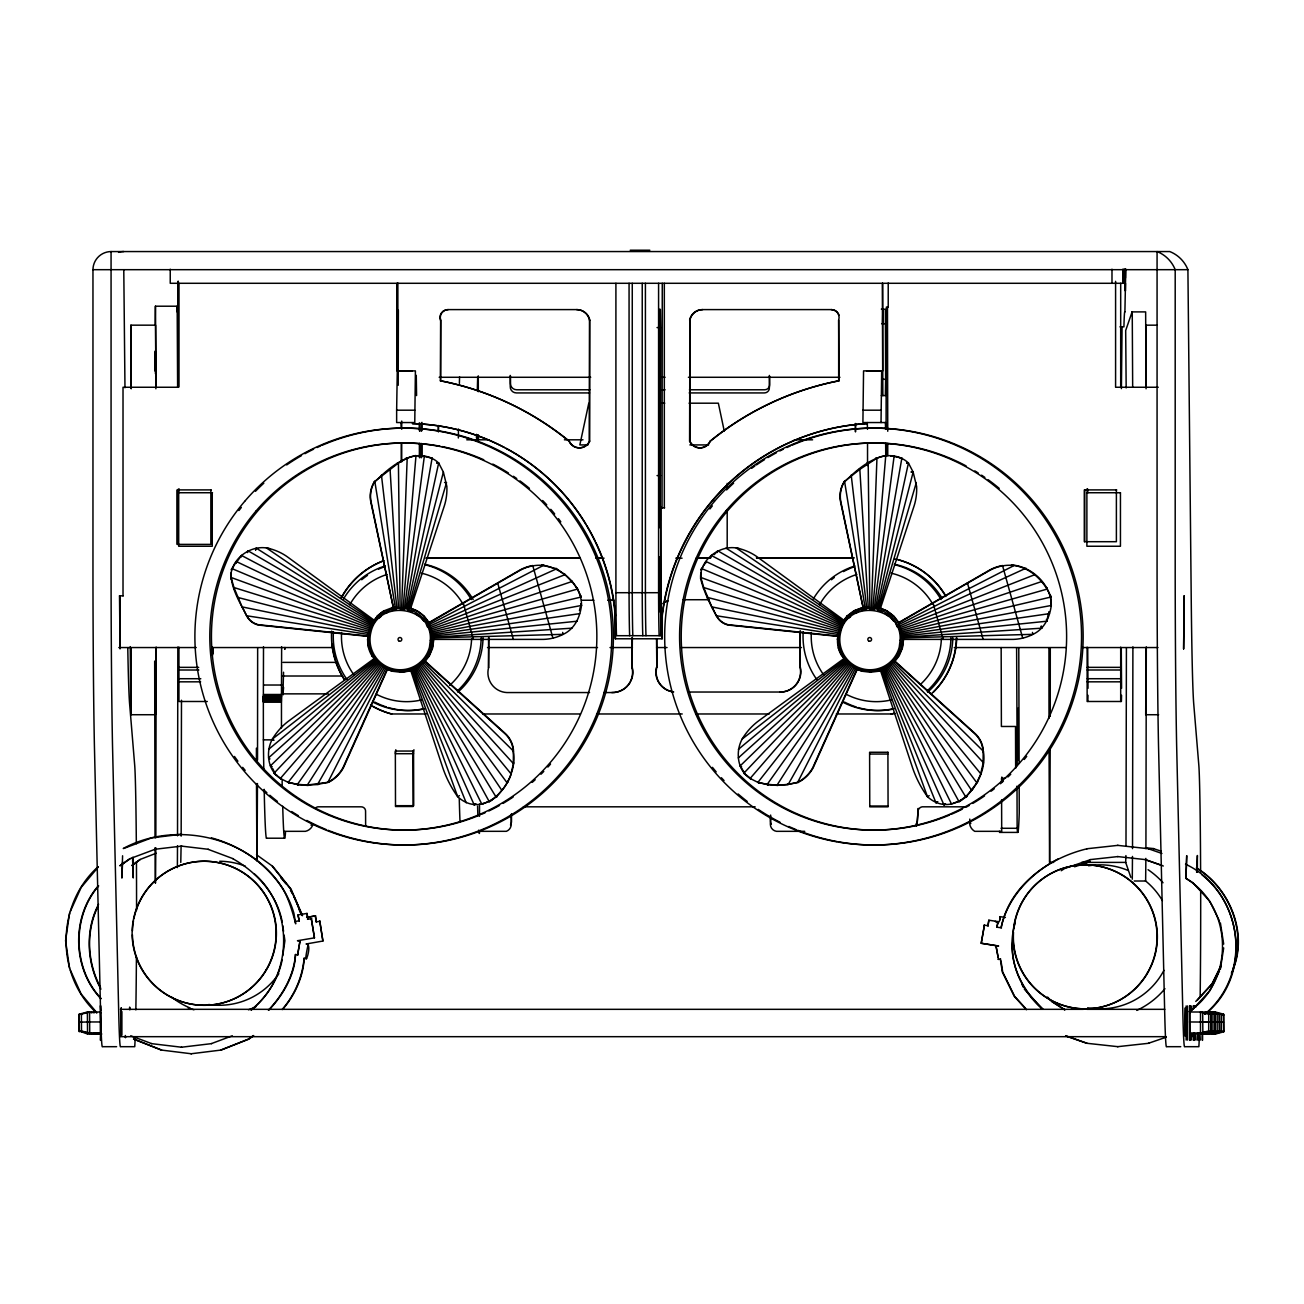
<?xml version="1.0" encoding="UTF-8"?>
<svg xmlns="http://www.w3.org/2000/svg" width="1304" height="1304" viewBox="0 0 1304 1304"><rect width="100%" height="100%" fill="white"/><g stroke="black" fill="none" stroke-linecap="round" stroke-linejoin="round"><path stroke-width="1.5" d="M156.154 647.077L155.844 837.787M177.833 647.077L177.523 835.815M181.484 700.248L181.158 836.141M257.654 648.349L257.524 760.053M263.799 769.311A238.925 3.879 -90 0 1 263.375 739.857L263.343 696.14L281.485 696.14L281.631 646.768M281.468 727.909L281.468 696.14M1050.242 716.385L1050.291 648.349M1125.482 283.294L1125.352 290.988L1125.075 269.325M1126.411 648.349L1125.988 846.166M1132.899 646.882L1132.524 848.627M1146.297 646.882L1145.923 848.627M130.759 387.989L130.922 325.169L155.583 325.169L155.877 388.788M131.215 648.332L130.824 714.722L155.486 714.722L155.877 648.332M155.453 373.808L155.518 351.51M257.458 783.541L257.067 860.705M661.829 609.359L661.78 635.7L660.932 635.7L660.688 506.93L660.688 635.7L616.499 635.7A54.312 0.88 -90 0 1 615.912 592.701L615.912 283.294M662.041 508.087L662.269 283.294M881.341 309.13L885.383 309.292L885.644 379.301L885.367 395.585L881.341 395.585M1050.193 748.17L1049.687 862.4M1146.069 648.332L1145.694 714.722L1158.62 714.722M154.948 371.021L155.029 351.167M155.795 847.714L155.551 882.987M177.491 845.742L177.377 867.6M155.16 325.332L155.355 306.212L177.181 306.212L177.621 387.19M181.093 846.166L180.783 862.4M882.547 323.718L882.857 309.13M1132.475 856.435L1132.279 879.189M1145.874 858.391L1145.645 881.015L1134.17 881.015M207.287 701.487L178.941 701.487L178.941 647.175M368.543 635.032L368.021 636.385L258.567 625.072A17.441 17.311 -1.4 0 1 252.748 622.627L251.705 621.894A17.441 17.311 -1.4 0 1 247.467 617.232C240.621 603.736 231.46 589.62 230.906 574.119C233.237 556.629 253.123 543.572 270.254 548.821A34.523 21.875 21.8 0 1 277.654 551.396L279.447 552.195A34.523 21.875 21.8 0 1 287.728 557.101L374.215 620.231L373.824 621.209L266.489 547.957L269.651 548.674M230.987 578.748L231.134 572.896M381.012 664.16L288.184 782.318L297.442 784.34L382.17 665.121L374.215 658.553L289.618 720.297A40.294 24.874 -49.9 0 0 280.115 728.74L278.681 730.354A40.294 24.874 -49.9 0 0 272.389 739.042C265.462 751.691 267.548 770.387 280.36 778.455C281.974 779.401 281.974 779.401 280.36 778.455L379.871 663.231M660.264 521.567L659.335 527.696L659.319 309.292L660.346 309.341L660.672 327.565L660.28 520.638M843.981 620.231L837.804 636.385L728.349 625.072A17.441 17.311 -1.4 0 1 722.514 622.627L721.471 621.894A17.441 17.311 -1.4 0 1 717.233 617.232C710.419 605.089 704.046 592.293 700.639 578.715C699.237 559.123 721.585 543.067 740.02 548.821A34.523 21.875 21.8 0 1 747.42 551.396L749.213 552.195A34.523 21.875 21.8 0 1 757.494 557.101L843.981 620.231L837.347 639.4M700.753 578.748L700.9 572.896M848.562 662.334L743.802 773.256C745.089 773.924 754.152 781.08 750.126 778.455C737.314 770.387 735.244 751.691 742.155 739.042A40.294 24.874 -49.9 0 1 748.447 730.354L749.881 728.74A40.294 24.874 -49.9 0 1 759.384 720.297L843.981 658.553L857.282 669.311L813.158 767.779A35.289 34.931 -68.5 0 1 808.203 774.739L806.72 776.271A35.289 34.931 -68.5 0 1 799.922 781.438C786.801 786.067 771.512 785.888 757.95 782.318L850.779 664.16M1121.554 695.26L1121.391 701.487L1087.129 701.487L1087.129 647.175M1087.992 695.26L1087.846 701.454M1120.69 701.487L1120.69 647.175M101.81 1034.007L87.547 1034.007L79.185 1030.975L79.202 1014.202L87.384 1012.002L100.424 1012.002L100.636 1013.045M79.348 1031.806L79.202 1014.202M89.748 1013.045L89.552 1012.002L81.386 1014.202L81.516 1031.806M87.547 1034.007L87.384 1012.002L87.58 1013.045M89.731 1034.007L89.552 1012.002M100.604 1034.007L100.424 1012.002M1205.956 1012.002L1215.377 1012.002L1223.592 1014.202L1223.722 1031.806L1215.556 1034.007L1189.802 1034.007L1189.639 1012.002L1202.679 1012.002L1210.894 1014.202L1211.025 1031.806L1202.859 1034.007L1202.679 1012.002L1202.875 1013.045M1200.479 1032.964L1200.511 1012.002L1208.726 1014.202L1208.694 1030.975L1200.479 1032.964L1200.674 1034.007L1207.211 1032.246M1210.894 1014.202L1211.025 1031.806M1207.113 1013.045L1206.917 1012.002L1215.132 1014.202L1215.263 1031.806L1207.08 1034.007L1206.885 1032.964L1204.717 1032.964L1204.912 1034.007L1211.449 1032.246M1215.263 1031.806L1215.132 1014.202M1209.134 1034.007L1208.938 1032.964L1211.123 1032.964L1211.318 1034.007L1219.484 1031.806L1219.354 1014.202L1211.155 1012.002L1211.351 1013.045L1214.611 1013.844M1219.484 1031.806L1219.354 1014.202M1213.405 1013.045L1213.209 1012.002L1221.408 1014.202L1221.392 1030.975L1213.176 1032.964L1213.372 1034.007L1219.908 1032.246M1223.722 1031.806L1223.592 1014.202M176.953 311.786L177.034 306.212M1132.051 315.552L1132.1 311.9L1145.645 311.9L1146.069 387.321M1130.812 877.299L1125.678 862.4L1125.906 855.587M396.644 410.19L397.28 370.89L415.405 370.89L414.77 422.545L396.644 422.545L396.644 410.19L414.77 410.19M885.383 422.545L862.906 422.545L863.558 370.89L882.091 370.89M881.031 422.545L881.683 370.89M100.718 1035.311L100.522 1040.396L100.522 1005.596L100.718 1010.698M1190.128 1010.698L1190.389 1005.938M1189.916 1035.311L1189.721 1040.396L1189.721 1005.596L1189.916 1010.698M1191.579 1010.698L1191.84 1005.938M1194.154 1035.311L1193.959 1040.396L1193.747 1035.311M1198.376 1035.311L1198.18 1040.396L1197.985 1035.311M1202.614 1035.311L1202.418 1040.396L1202.223 1035.311M284.891 647.452L284.826 649.376L284.728 647.86M1193.796 1008.53L1193.959 1005.596L1194.056 1006.932M129.552 1009.133L129.683 1007.096L129.813 1009.866M1125.45 269.292L1125.45 278.013M401.632 607.811L407.19 458.128C417.492 453.792 430.467 455.014 438.666 463.018L443.376 472.081L446.864 486.408A36.528 23.439 -85.5 0 1 444.468 505.463L410.695 608.267L403.132 607.876L415.992 455.601C399.154 458.878 385.234 471.461 373.596 483.067A27.775 27.596 76.2 0 0 370.841 502.219L393.335 607.468L410.532 608.267M871.414 607.811L876.956 458.128C887.258 453.792 900.233 455.014 908.432 463.018L913.142 472.081L916.63 486.408A36.528 23.439 -85.5 0 1 914.251 505.463L880.461 608.267L863.215 607.403M368.69 647.909L367.581 639.4L370.906 628.593L231.101 577.476L233.938 587.533L242.397 607.697M246.815 616.336L242.299 606.947L369.195 632.978M840.672 628.593L700.867 577.476L703.704 587.533L712.163 607.697M716.581 616.336L712.082 606.947L838.961 632.978M398.372 310.27L398.209 385.283M864.552 607.55L863.101 607.468L840.624 502.219A27.775 27.596 76.2 0 1 843.362 483.067C855.016 471.461 868.904 458.878 885.758 455.601L885.66 443.425M125.543 1036.55L125.461 1037.723L125.331 1035.474M1194.448 1006.932L1194.611 1005.938M1195.898 1006.932L1196.061 1005.938M263.359 696.14L263.506 646.768M916.011 824.161A10.041 9.894 5.3 0 0 917.315 821.569L918.228 808.398L917.038 824.715A10.041 9.894 5.3 0 1 916.402 826.214M237.833 597.46L237.866 598.389L237.833 597.46L369.782 631.478M839.548 631.478L707.599 597.46L707.648 598.389M872.898 607.876L885.758 455.601L884.552 455.715M1122.059 326.848L1121.391 388.608M283.555 672.228L282.903 694.967L283.587 687.469M395.797 749.751L395.438 753.712L413.564 753.712L413.922 749.751M477.199 440.54L477.737 434.705M370.352 630.011L233.938 587.533L233.905 588.642M840.118 630.011L703.704 587.533L703.687 588.642M707.485 598.357L707.599 597.46M404.566 607.957L424.37 456.025L417.867 455.862M874.332 607.957L894.136 456.025L890.714 456.009L892.083 455.911M368.462 636.042L368.462 642.79M433.792 639.4L432.683 647.909L429.391 655.847L425.202 661.307M1013.746 565.463A40.766 40.473 -23.2 0 0 990.029 570.223L898.537 622.953L902.938 639.4L901.83 647.909L898.537 655.847M903.574 639.4L902.449 647.909L899.157 655.847L894.968 661.307M282.512 1009.492C294.72 995.539 303.571 976.142 304.109 958.212C302.479 976.94 294.525 995.392 282.12 1009.492M308.2 944.389C300.735 977.658 314.248 943.216 306.065 943.998L322.903 941.032L319.79 921.227L322.903 941.032M69.536 913.159L65.575 940.722L69.536 968.301M282.202 959.565C278.518 979.19 266.44 997.152 251.395 1009.964M282.74 955.799L284.908 940.722L284.093 935.082M268.754 1010.16C283.001 995.294 294.948 974.756 295.486 954.512C293.791 975.588 282.838 995.082 268.38 1010.16M299.985 941.097L297.622 954.887L299.985 941.097L297.459 940.722L314.46 937.853L311.314 918.635L314.46 937.853M233.775 588.609L233.938 587.533M703.541 588.609L703.704 587.533M981.211 943.297L984.422 925.139L981.211 943.297L998.277 946.019M988.839 920.2L987.976 925.759L988.839 920.2L998.114 921.618L996.859 927.177L998.114 921.618M999.712 920.168C1000.021 910.143 1001.374 927.34 995.278 921.341M1087.096 848.774C1047.829 858.114 1008.986 886.427 1001.113 927.845C1007.193 897.804 1031.171 872.849 1058.326 858.831M1015.197 922.873C1005.645 954.267 1018.098 988.318 1042.63 1009.263M1012.866 940.233C1009.687 966.59 1023.917 991.953 1043.004 1009.263M1220.381 969.165L1223.69 947.943M1186.151 1040.07L1186.151 1005.938M1187.602 1040.07L1187.602 1005.938M1190.389 1040.07L1190.128 1035.311M1191.84 1040.07L1191.579 1035.311M1194.611 1040.07L1194.366 1035.311M1196.061 1040.07L1195.817 1035.311M1198.849 1040.07L1198.588 1035.311M1200.299 1040.07L1200.039 1035.311M405.935 608.023L432.097 458.128L422.822 456.09M875.701 608.023L901.863 458.128L892.604 456.09M231.77 568.544L231.46 569.929L231.77 568.544L371.444 627.208L373.4 622.269L256.252 548.153L255.568 550.027M230.857 578.715L231.101 577.476M701.552 568.544L701.242 569.929L701.552 568.544L841.21 627.208M700.639 578.715L700.867 577.476M430.532 458.258L432.097 458.128M900.314 458.258L901.863 458.128M407.239 608.088L438.666 463.018L436.824 462.985M875.75 458.258L876.956 458.128L859.825 469.342L868.285 607.648L877.021 608.088L908.432 463.018L906.606 462.985M231.542 569.783L236.35 561.551L371.966 625.871M841.732 625.871L706.116 561.551L704.062 565.235M416.726 610.908C425.658 615.455 430.173 624.143 431.836 633.516L581.502 605.463L580.997 603.98L581.502 605.463C579.954 617.46 574.51 629.229 562.904 634.477A29.813 18.924 -12.7 0 1 554.314 637.77L552.505 638.226A29.813 18.924 -12.7 0 1 541.486 639.4L433.172 639.4C433.645 654.021 423.099 664.942 410.385 670.5M902.938 639.4L1011.252 639.4A29.813 18.924 -12.7 0 0 1022.271 638.226L1024.096 637.77A29.813 18.924 -12.7 0 0 1032.67 634.477C1044.276 629.229 1049.72 617.46 1051.285 605.463C1051.513 584.762 1031.643 566.099 1011.431 564.991M579.465 610.582L580.215 607.371M983.314 751.202C988.937 779.939 955.865 822.107 927.486 796.728A70.237 43.374 59 0 1 919.776 784.356L918.44 781.764A70.237 43.374 59 0 1 911.936 765.872L880.493 670.5L894.805 661.046L974.43 732.913A25.591 25.33 47 0 1 983.216 749.735L983.086 763.508L980.689 773.679L890.453 663.964M422.007 663.084L513.32 763.508L513.45 749.735A25.591 25.33 47 0 0 504.664 732.913L425.022 661.046L410.727 670.5L442.17 765.872A70.237 43.374 59 0 0 448.657 781.764L450.01 784.356A70.237 43.374 59 0 0 457.704 796.728C485.642 822.172 518.943 780.362 513.287 751.756A25.591 25.33 47 0 0 504.387 733.174L424.745 661.307L408.804 671.169M513.727 762.84L510.923 773.679L420.67 663.964L422.431 662.693M235.959 563.083L236.35 561.551M236.04 562.937L241.533 555.455L372.471 624.6M408.478 608.153L443.376 472.081M705.725 563.083L706.116 561.551M711.316 555.455L710.973 557.004L711.316 555.455L842.237 624.6M878.244 608.153L913.142 472.081L911.17 471.983M241.533 555.455L241.191 557.004M247.499 552.44L247.972 550.777L372.944 623.393M842.71 623.393L717.754 550.777L714.119 554.722M409.619 608.218L446.538 482.594L444.566 482.496M879.401 608.218L916.321 482.594M247.401 552.554L247.972 550.777M255.665 549.913L256.252 548.153M717.167 552.554L717.754 550.777M1048.22 614.037L1046.933 621.209L902.335 636.091L901.455 633.206L901.863 634.445M1132.1 311.9L1125.678 330.531L1126.167 387.956M368.021 636.385L374.052 620.231M428.772 655.847L432.048 647.909L433.352 639.4L428.951 622.953L520.263 570.223A40.766 40.473 -23.2 0 1 543.964 565.463C562.676 568.462 581.91 585.594 581.502 605.463M98.566 904.275C84.825 930.6 86.749 963.395 100.93 989.149M98.159 906.084C85.526 931.333 87.238 962.662 100.522 987.34M318.388 784.519L307.337 785.041L383.376 666.099L387.141 669.18L343.017 767.632A35.289 34.931 -68.5 0 1 338.062 774.592L336.579 776.124A35.289 34.931 -68.5 0 1 327.907 782.318L307.337 785.041L297.442 784.34L298.437 784.861L288.184 782.318L289.358 782.889M502.741 789.376L496.172 797.233L416.872 666.442L418.943 664.91L418.095 665.643L501.796 790.273C505.414 787.323 511.543 775.407 510.923 773.679M843.655 658.553L856.924 669.18L812.799 767.632A35.289 34.931 -68.5 0 1 807.844 774.592L806.345 776.124A35.289 34.931 -68.5 0 1 797.689 782.318L798.358 782.302M981.293 772.93L976.761 782.661L889.132 664.812M386.392 668.398L387.5 669.311L343.392 767.779A35.289 34.931 -68.5 0 1 338.437 774.739L336.937 776.271A35.289 34.931 -68.5 0 1 330.156 781.438L327.907 782.318L385.87 668.137M70.367 911.333L81.141 887.47L98.37 866.883M1219.501 970.975L1209.786 990.747L1192.948 1009.263L1189.574 1011.464M1221.31 964.993L1211.97 983.819L1195.768 1001.472M1220.837 966.704L1212.361 983.819L1197.512 999.989M1232.753 969.589C1247.52 932.735 1229.542 888.269 1196.322 867.991M1231.367 973.159C1249.33 936.076 1230.927 888.806 1196.713 867.991M384.615 667.11L317.605 784.34L328.575 782.302M797.689 782.318L855.652 668.137M701.308 569.783L703.231 566.311M788.154 784.519L854.381 667.11M374.346 481.779L398.421 463.018L407.19 458.128L405.968 458.356M844.112 481.779L859.825 469.342L858.977 469.473M788.072 784.666L777.102 785.041L853.158 666.099M886.639 666.442L965.938 797.233L977.544 781.846M759.14 782.889L757.95 782.318L768.219 784.861L767.225 784.34L851.952 665.121M374.509 620.231L377.655 616.14L384.468 610.908M846.981 616.14C837.918 627.028 833.745 643.116 841.748 655.847M844.275 620.231L847.421 616.14L854.234 610.908M379.04 618.08L380.817 616.694M848.822 618.08L850.583 616.694M97.979 866.883C56.17 904.34 55.159 975.115 96.757 1013.094M98.273 885.872C71.149 917.071 72.356 968.595 100.799 998.603M98.664 885.872C71.524 917.071 72.731 968.595 101.174 998.603M751.251 779.107L750.126 778.455L849.654 663.231M1204.684 1014.219C1247.993 978.407 1245.483 909.458 1201.962 874.837M1205.059 1014.219C1254.855 974.675 1242.174 890.518 1185.499 864.161M281.485 779.107L274.019 773.256L378.779 662.334M270.433 765.888L271.884 766.882L270.433 765.888L377.752 661.487M741.65 766.882L740.199 765.888L847.519 661.487M274.019 773.256L275.307 773.973L272.666 768.561M423.376 662.204L513.548 751.202M893.142 662.204L983.477 751.348M891.789 663.084L983.509 762.84M880.347 670.5L894.805 661.046M419.366 664.812L506.995 782.661L507.761 781.846M381.436 475.08L396.905 607.566M851.202 475.08L866.687 607.566M376.774 660.672L268.526 757.917L269.977 758.928M738.308 757.917L846.54 660.672M506.995 782.661L507.827 781.927M976.761 782.661L977.609 781.927M887.861 665.643L971.578 790.273L972.507 789.376M416.97 666.246L418.943 664.91M501.796 790.273L502.773 789.425M496.172 797.233L497.264 796.255L489.293 801.732L415.699 667.224M971.578 790.273L972.556 789.425M268.608 749.344L375.845 659.922M738.39 749.344L845.628 659.922M416.872 666.442L417.997 665.545M489.293 801.732L490.565 800.754M490.989 800.623L492.13 799.711M885.465 667.224L959.059 801.732L967.063 796.32L965.938 797.233M960.771 800.623L961.896 799.711M374.998 659.205L272.389 739.042L273.987 740.297M742.155 739.042L844.764 659.205M377.035 616.14L383.832 610.908L392.39 607.615M384.012 610.908C369.423 619.677 362.61 640.965 371.982 655.847M846.801 616.14L853.794 610.908L863.851 607.403M415.846 666.98L414.574 667.958L481.877 804.307L488.641 801.438M481.877 804.307L483.165 803.329M959.059 801.732L960.347 800.754L953.077 803.28M397.394 463.279L398.421 463.018L400.1 607.729M867.16 463.279L868.203 463.018L869.866 607.729M385.267 613.353L388.152 612.13M855.033 613.353L857.918 612.13M131.769 865.481L139.919 859.532L156.138 853.256M132.144 865.481L140.294 859.532M253.318 1035.588L248.542 1039.076L220.8 1050.046M253.693 1035.588L248.934 1039.076L221.175 1050.046L191.02 1053.779M415.992 666.931L413.498 668.659L474.2 804.894L475.764 803.818M474.2 804.894L475.618 803.851M883.281 668.659L943.966 804.894L945.384 803.851M119.87 865.709L129.732 858.765L155.013 849.311M120.261 865.709L130.123 858.765M251.004 1009.964C293.367 977.348 294.508 908.758 254.296 873.81M389.211 469.587L390.059 469.342L398.519 607.648M858.977 469.587L859.825 469.342M414.933 667.632L412.504 669.327L466.196 802.775M882.27 669.327L935.962 802.775L937.543 801.699M943.966 804.894L945.53 803.818M413.417 668.822L412.569 669.392L414.216 668.218L411.575 669.93L457.704 796.728L459.416 795.636M414.101 668.3L414.949 667.664M412.586 669.49L423.621 662.334M880.167 670.5C894.283 665.138 907.372 649.033 901.602 633.516L1051.285 605.463L1050.519 595.814M1061.211 870.73L1064.586 868.545L1090.535 859.613M1189.183 1011.464C1235.084 980.885 1233.176 906.541 1185.809 878.391M929.198 795.636L927.486 796.728L881.341 669.93M935.962 802.775L937.674 801.667M420.198 664.078L421.225 663.443M428.82 622.644L520.133 569.913A40.766 40.473 -23.2 0 1 532.749 565.545L552.912 638.129M875.75 458.356L876.956 458.128M541.665 564.991L556.515 568.854L429.798 626.132M429.358 624.469L543.898 565.154M899.124 624.469L1014.104 565.512C1031.138 567.859 1044.602 581.665 1051.008 597.02L901.227 632.13L898.586 622.644L989.899 569.913A40.766 40.473 -23.2 0 1 1002.515 565.545L1022.695 638.129M899.581 626.132L1025.987 568.202M556.009 568.299L564.844 574.738L430.238 627.68M411.021 670.5L400.915 672.293L391.77 671.169M853.794 610.908L862.172 607.615M878.57 671.169L880.787 670.5M392.488 610.386L396.253 609.864M862.27 610.386L866.019 609.864M900.004 627.68L1034.61 574.738L1034.251 573.923L1034.61 574.738M123.261 848.496C184.76 815.114 273.106 843.916 293.889 913.159C298.926 942.401 293.074 903.965 281.908 887.47C265.282 862.792 239.936 845.709 211.395 837.853M123.652 848.496L151.655 837.853L181.712 834.218M211.395 1043.607L232.308 1035.8M1148.482 1043.265L1166.118 1037.234M1074.61 866.785L1089.736 861.553M1078.767 865.481L1090.128 861.553M430.646 629.213L571.771 581.584L564.485 573.923L564.844 574.738M900.412 629.213L900.004 628.235L900.412 629.213L1041.554 581.584L1041.048 580.639M414.786 455.715L415.992 455.601M431.053 630.696L430.597 629.539L431.053 630.696L577.493 589.049L571.364 580.606L571.771 581.584M900.053 628.398L900.836 630.696L1047.275 589.049L1046.819 587.892M393.335 607.468L371.135 502.138A27.775 27.596 76.2 0 1 374.802 481.437L374.313 481.551M863.101 607.468L840.917 502.138A27.775 27.596 76.2 0 1 844.568 481.437L844.079 481.551M1210.878 1030.975L1202.663 1032.964L1189.607 1032.964M1204.717 1032.964L1212.932 1030.975L1212.948 1014.202L1204.749 1012.002M1206.885 1032.964L1215.1 1030.975M1208.938 1032.964L1217.154 1030.975L1217.186 1014.202L1208.971 1012.002L1209.167 1013.045M1211.123 1032.964L1219.338 1030.975M1213.176 1032.964L1223.559 1030.975M430.646 629.718L431.461 632.13L581.242 597.02L577.036 587.892L577.493 589.049M901.504 633.353L901.977 634.836L1049.378 613.662L1048.872 612.032M580.753 595.814L581.242 597.02M798.227 782.547L787.371 784.34M306.603 917.397L315.552 915.848L316.383 921.912L315.16 915.848M306.978 917.397L315.552 915.848M316.008 921.912L320.181 921.227M297.997 914.919L299.219 920.787L297.997 914.919L307.027 913.419L307.874 919.304L307.027 913.419M294.704 921.504L299.219 920.787M307.5 919.304L311.705 918.635M998.489 959.402L996.077 946.362L998.652 946.019L981.586 943.297M998.114 959.402L1000.69 959.043M389.195 469.473L390.059 469.342M1050.731 604.159L1051.285 605.463M431.836 633.516L432.211 634.836L579.612 613.662M391.77 607.615L394.069 607.403M400.279 672.293L408.967 671.169M870.061 672.293L879.189 671.169M406.147 458.258L407.19 458.128M397.394 463.148L398.421 463.018M867.16 463.148L868.203 463.018M400.263 609.375L404.403 609.881M870.029 609.375L874.169 609.881M154.622 849.311L181.712 846.1M181.337 1047.242L211.77 1043.607M1086.721 848.774L1117.984 845.351M1090.16 859.613L1117.984 856.565M1117.593 1046.688L1148.857 1043.265M577.167 621.209L432.553 636.091L432.048 634.461L433.498 639.4L433.091 637.917L563.181 634.331L562.676 632.407M432.211 634.836L433.042 637.33L571.951 628.169M420.931 456.009L422.317 455.911M422.985 456.123L424.37 456.025M892.767 456.123L894.136 456.025M308.266 785.35L307.337 785.041M778.032 785.35L777.102 785.041M900.086 627.892L902.661 637.265L1041.733 628.169L1041.228 626.246L1041.733 628.169M886.508 610.908L893.305 616.14L898.717 622.953L903.118 639.4L902.873 637.917L1032.947 634.331L1032.458 632.407M79.12 1022.173L89.438 1021.961M436.97 463.034L438.666 463.018M906.736 463.034L908.432 463.018M630.239 250.221L649.816 250.221M116.61 1046.688L102.429 1046.688A188.412 3.064 -90 0 1 100.506 1009.084L94.377 744.176A239.121 3.879 90 0 1 92.959 574.608L92.959 269.683A18.256 18.256 0 0 1 111.068 251.558L1169.769 251.558A32.355 32.355 0 0 1 1187.911 269.683L1191.155 591.348A235.176 3.83 -90 0 0 1193.763 704.29L1198.865 765.725A144.173 2.347 90 0 1 1200.609 872.099M92.959 269.683L1187.895 269.683M588.919 317.442A13.122 13.122 0 0 1 589.767 320.116L589.473 441.176A11.165 11.165 0 0 1 569 441.176A291.998 291.949 90 0 0 440.393 380.817L440.687 320.116A7.938 7.938 0 0 1 448.201 309.602M576.612 309.602A13.122 13.122 0 0 1 589.473 320.116L589.767 320.116M831.17 309.602A7.938 7.938 0 0 1 838.668 320.116L838.977 380.817A291.998 291.949 -90 0 0 710.37 441.176L710.077 441.176A11.165 11.165 0 0 1 689.588 441.176L689.897 320.116A13.122 13.122 0 0 1 702.758 309.602M881.618 323.718L885.644 323.718M1156.876 325.169L1145.792 325.169L1146.069 388.788M1119.973 326.848L1123.918 326.848A99.463 1.614 90 0 1 1124.896 312.21L1125.776 269.031M657.037 327.565L660.672 327.565M412.325 370.988L397.133 370.988L397.133 283.294M866.573 370.988L882.678 370.988L882.678 283.294M439.155 377.28L590.712 377.28M661.079 377.28L665.056 377.28M688.398 377.28L839.955 377.28M881.618 379.301L885.644 379.301M440.393 380.817L440.687 380.817A291.998 291.949 90 0 1 569.294 441.176A11.165 11.165 0 0 0 588.56 443.278M710.077 441.176A291.998 291.949 90 0 1 838.668 380.817L838.977 380.817M1158.245 387.255L1115.588 387.255L1115.588 281.338M589.864 389.782L516.694 389.782A6.161 6.08 5.3 0 1 510.516 383.376L510.5 375.976M661.014 389.782L665.073 389.782M689.457 389.782L764.666 389.782A5.037 4.955 5.3 0 0 769.67 384.484L769.653 376.334M589.587 392.928L516.417 392.928A6.161 6.08 5.3 0 1 510.239 386.522L510.206 375.422M689.18 392.928L764.372 392.928A5.037 4.955 5.3 0 0 769.376 387.63L769.344 375.422M588.789 403.197L579.84 444.925L587.99 444.925M661.144 403.197L664.73 403.197M689.066 403.197L718.357 403.197L724.242 431.021M862.906 410.19L881.031 410.19M466.75 439.807L489.114 439.807M564.404 439.807L583.002 439.807M794.283 439.807L812.604 439.807M689.588 441.176L689.897 441.176A11.165 11.165 0 0 0 710.028 441.893M689.865 444.925L708.594 444.925M657.037 475.585L660.672 475.585M211.15 489.897L177.181 489.897L177.181 544.387L210.857 544.387L210.857 489.897M1116.68 489.897L1084.374 489.897L1084.374 541.698L1116.387 541.698L1116.387 489.897M212.503 492.733L178.697 492.733L178.697 546.246L212.259 546.246L212.259 492.733M660.378 507.794L664.616 507.794M426.522 557.867L580.117 557.867M596.287 557.867L602.35 557.867M698.113 557.867L710.272 557.867M756.369 557.867L854.332 557.867M425.903 558.193L580.28 558.193M595.944 558.193L604.078 558.193M675.782 558.193L682.09 558.193M696.091 558.193L710.615 558.193M757.053 558.193L852.832 558.193M615.912 592.701L658.585 592.701A54.312 0.88 -90 0 0 659.156 635.7M119.495 595.83L123.309 595.83M683.166 599.726L709.392 599.726M581.502 600.247L593.907 600.247M607.729 600.247L612.065 600.247A18.403 18.403 0 0 1 613.124 600.15M504.469 447.451A208.656 208.64 -90 0 0 412.618 423.604L412.325 423.604A208.656 208.64 -90 0 1 615.211 615.977L615.504 638.781M661.976 615.977L662.269 615.977A218.827 218.795 -90 0 1 866.867 423.604L866.573 423.604A218.827 218.795 -90 0 0 661.976 615.977L661.976 638.781M428.951 622.953L423.539 616.14M118.827 647.55L196.236 647.55M212.536 647.55L333.009 647.55M487.517 647.55L597.509 647.55M610.011 647.55L632.424 647.55M656.58 647.55L667.045 647.55M681.014 647.55L801.487 647.55M954.251 647.55L1066.281 647.55M1082.287 647.55L1157.936 647.55M283.001 662.383L337.117 662.383M656.531 639.09L656.825 667.175A19.837 19.837 0 0 0 672.897 691.805M779.727 692.033A20.31 20.31 0 0 0 800.037 667.175L800.33 631.071M178.941 667.355L198.681 667.355M1087.129 667.355L1120.69 667.355M488.56 637.591L488.56 667.697L488.853 637.591M611.772 692.538A20.31 20.31 0 0 0 632.065 667.697L632.358 637.591M179.007 669.995L198.827 670.028M1087.194 669.995L1120.755 669.995M281.599 676.01L342.43 676.01M179.088 678.716L200.8 678.716M1087.259 678.716L1120.821 678.716M178.941 681.829L200.653 681.829M1087.129 681.829L1120.69 681.829M263.62 685.024L281.745 685.024M688.919 692.033L780.02 692.033A20.31 20.31 0 0 0 800.33 667.175M589.571 692.554L506.832 692.554A19.837 19.837 0 0 1 488.56 667.697M603.703 692.554L612.065 692.554A20.31 20.31 0 0 0 624.991 688.316M281.648 693.858L328.282 693.858M263.506 694.494L281.631 694.494M263.343 696.108L281.485 696.108M263.31 696.629L281.452 696.401M263.31 696.776L281.436 696.776M263.31 697.102L281.436 696.923M263.294 697.281L281.419 697.281M263.294 697.689L281.419 697.477M263.294 697.901L281.419 697.901M263.294 698.129L281.403 698.129M263.278 698.373L281.403 698.373M263.278 698.618L281.403 698.618M263.278 698.879L281.403 698.879M263.278 699.14L281.403 699.14M263.278 699.417L281.403 699.417M263.278 699.694L281.403 699.694M263.278 699.987L281.403 699.987M263.278 700.264L281.403 700.264M263.278 700.558L281.403 700.558M263.278 700.851L281.387 700.851M263.278 701.144L281.387 701.144M263.278 701.438L281.387 701.438M263.278 702.025L281.403 702.025M426.261 713.973L391.445 713.973A80.571 80.555 -90 0 1 373.091 706.605M482.855 713.973L580.361 713.973M596.613 713.973L682.22 713.973M696.14 713.973L769.262 713.973M836.304 713.973L891.447 713.973A79.104 79.088 -90 0 0 894.821 713.288M263.375 739.857L273.449 739.857M869.686 754.038L887.812 754.038M1005.58 778.243L1001.537 778.243L1001.553 782.172M395.585 805.693L413.71 805.693L413.564 753.712M869.833 806.019L887.959 806.019M523.426 806.817L755.146 806.817M965.172 806.817L922.189 806.817A5.134 5.053 5.3 0 0 917.951 811.544M1001.016 828.284L1017.136 828.284A213.351 3.472 90 0 0 1017.462 831.365L1017.544 831.74A213.351 3.472 -90 0 0 1019.255 812.848L1019.174 785.073M283.75 831.333L305.413 831.333A10.041 9.894 5.3 0 0 312.846 824.715M480.019 831.333L506.376 831.316A7.628 7.514 5.3 0 0 511.217 824.324L511.201 815.065M804.731 831.333L776.499 831.333A7.188 7.074 5.3 0 1 770.371 824.324L770.354 816.19M999.679 832.408L1017.805 832.408M266.472 838.211L284.598 838.211M122.592 855.783L121.875 878.065L122.592 861.862M1053.697 862.4L1049.557 862.4L1049.068 750.159M1081.603 862.4L1125.808 862.4M996.077 946.362L998.196 957.543M120.441 1009.329L1083.379 1009.329M1086.819 1009.329L1164.765 1009.329M87.27 1021.961L100.326 1021.961M1189.525 1021.961L1219.273 1022.173M100.408 1032.964L87.352 1032.964L79.185 1030.975M120.392 1036.68L1166.135 1036.68M1180.739 1046.688L1166.558 1046.688A188.412 3.064 90 0 1 1164.619 1009.084L1158.49 744.176A239.121 3.879 -90 0 1 1157.072 574.608L1157.072 251.558A32.355 32.355 0 0 1 1175.197 269.683L1175.197 574.608A239.121 3.879 -90 0 0 1176.615 744.176L1182.744 1009.084A188.412 3.064 90 0 0 1184.668 1046.688L1198.865 1046.688A144.173 2.347 90 0 0 1199.191 1040.282M911.3 472.048L913.142 472.081M1218.034 1022.091L1223.494 1022.173M1200.397 1021.961L1208.629 1022.173M877.021 608.088L880.461 608.267M298.502 784.78L297.442 784.34M767.893 784.666L777.966 785.464M298.127 784.666L308.184 785.464M837.787 636.042L728.333 624.73A17.441 17.311 -1.4 0 1 722.497 622.285L721.471 621.552A17.441 17.311 -1.4 0 1 716.597 615.798L838.374 634.494M368.021 636.042L258.567 624.73A17.441 17.311 -1.4 0 1 252.732 622.285L251.688 621.552A17.441 17.311 -1.4 0 1 246.831 615.798L368.608 634.494M1145.466 847.747L1153.763 848.611M1117.593 845.351L1148.857 848.774M1117.593 856.565L1145.417 859.613L1161.848 865.351M1117.984 1046.688L1086.721 1043.265L1065.612 1035.881M181.337 846.1L208.428 849.311M151.28 1043.607L181.712 1047.242M191.411 1053.779L161.24 1050.046L133.497 1039.076M861.553 671.169L870.681 672.293M877.82 610.402L881.749 612M408.054 610.402L411.982 612M999.891 916.63L1005.4 917.445M984.047 925.139L988.351 925.759M996.859 927.177L1001.488 927.845M295.486 954.512L298.013 954.887M304.109 958.212L306.619 958.587M739.417 548.674L736.255 547.957L843.59 621.209M1217.219 1013.436L1223.755 1015.034M81.353 1030.975L89.536 1032.964M188.281 1008.008L193.97 1009.769M1153.388 848.611L1161.147 851.17M1148.482 848.774L1161.913 853.468M1145.042 859.613L1163.298 866.003M1065.987 1035.881L1087.096 1043.265M208.037 849.311L233.302 858.765M130.742 1035.8L151.655 1043.607M387.5 669.311L373.889 658.553M133.888 1039.076L161.631 1050.046M880.754 608.267L887.127 610.908L893.941 616.14L899.157 622.953M880.135 608.267L886.687 610.908L893.484 616.14M857.364 669.18L860.558 670.5M856.744 669.18L861.716 671.169M410.988 608.267L417.345 610.908L424.159 616.14L429.391 622.953M410.352 608.267L416.905 610.908M387.581 669.18L392.39 671.169M386.962 669.18L391.95 671.169M885.106 613.418L888.285 615.83M415.324 613.418L418.519 615.83M750.126 778.455L759.075 782.954M280.36 778.455L289.309 782.954M767.225 784.34L768.072 784.763M745.383 774.543L746.621 775.309M275.6 774.543L276.855 775.309M726.018 548.153L843.166 622.269M1051.986 1001.472L1064.977 1009.801M1064.602 1009.801L1051.611 1001.472L1047.552 997.055M1186.184 878.391L1192.948 882.759L1209.786 901.292L1219.501 921.064M740.199 765.888L745.154 774.12L743.802 773.256M232.927 858.765C256.758 872.18 277.035 894.479 282.202 921.895M256.497 854.739L272.748 866.378L291.036 889.116L302.528 915.587M891.365 618.226L893.484 620.965M421.583 618.226L423.718 620.965M894.528 661.307L974.153 733.174A25.591 25.33 47 0 1 983.053 751.756M1024.325 989.165L1042.564 1009.019M1025.482 1008.269L1014.642 996.354L1002.727 972.067L1000.983 960.901M1026.46 1009.752L1014.267 996.354L1002.336 972.067L1000.315 959.043M95.909 1011.627L81.141 993.99L70.367 970.127M272.373 866.378L290.662 889.116L302.153 915.587M1046.737 587.925L1047.275 589.049M842.205 655.847L844.275 658.553M843.835 658.553L838.293 647.909M371.803 655.847L374.052 658.553M896.174 624.518L897.201 626.979M426.392 624.518L427.435 626.979M884.34 667.958L951.659 804.307M1021.684 983.835L1023.444 987.389M967.421 582.904L983.134 639.4M933.012 602.774L943.199 639.4M497.655 582.904L513.352 639.4M463.23 602.774L473.433 639.4M839.564 649.49L841.536 654.249M369.146 647.909L372.422 655.847M1050.551 595.879L1051.008 597.02M900.363 629.539L900.836 630.696M430.972 630.891L431.461 632.13M1048.872 612.195L1049.378 613.662M430.988 630.973L431.249 631.869M900.412 629.718L900.738 630.81M1046.427 619.433L1046.933 621.209M902.335 636.091L901.814 634.298L902.172 635.341M432.048 634.298L432.683 636.433M902.449 636.433L902.661 637.265M885.4 422.561L885.595 429.358M867.274 422.561L867.486 429.358M400.996 422.561L401.192 428.071M1221.408 1014.202L1221.571 1015.034M1215.377 1012.002L1215.572 1013.045M1215.344 1032.964L1215.556 1034.007M1200.511 1012.002L1200.707 1013.045M1202.304 1032.964L1202.5 1034.007M1198.066 1032.964L1198.262 1034.007M1193.845 1032.964L1194.04 1034.007M1189.639 1012.002L1189.835 1013.045M100.049 1032.964L100.245 1034.007M97.996 1032.964L98.191 1034.007M93.79 1012.002L93.986 1013.045M91.622 1012.002L91.818 1013.045M95.811 1032.964L96.007 1034.007M93.758 1032.964L93.953 1034.007M91.59 1032.964L91.785 1034.007M81.386 1014.202L81.533 1015.034M999.337 831.365L999.418 831.74A213.351 3.472 -90 0 0 1000.021 831.381M844.568 481.437L865.057 607.485M374.802 481.437L395.275 607.485M1220.381 922.873L1223.69 944.096M282.74 925.661L283.555 931.3M838.244 642.79L838.912 647.909M1192.883 1036.68L1192.752 1033.648M419.171 423.05L419.35 430.727M882.857 395.585L882.384 283.294M416.579 395.585L416.269 375.324M155.486 714.722L154.948 661.813M130.824 714.722L130.253 646.621M1132.247 311.9L1132.671 387.321M256.888 860.705L256.497 783.541M155.502 306.212L155.942 387.19M155.306 882.987L155.046 847.714M123.782 269.683L124.972 387.761M130.922 325.169L131.215 388.788M477.997 434.819L478.014 441.013M155.013 837.787L154.687 661.095M1121.57 688.316L1121.57 687.045A197.181 3.211 -90 0 1 1121.277 648.495M1088.009 688.316L1088.009 687.045A197.181 3.211 90 0 1 1087.715 648.495M1018.783 648.137L1019.125 763.231M1018.261 759.124L1018.114 708.105L1017.968 760.297M1017.201 765.611L1016.615 647.68M1017.006 786.133L1017.136 828.284M1015.832 727.306L1015.946 765.138M1015.653 768.284L1015.523 726.475L1001.39 726.475L1001.162 647.583M1001.831 777.054L1001.847 780.998M1001.602 799.874L1001.7 831.333L974.74 831.333A10.791 10.611 5.3 0 1 969.801 824.715L969.785 819.075M770.648 815.065L770.664 821.178A7.188 7.074 5.3 0 0 771.365 824.209M511.494 813.777L511.51 821.178A7.628 7.514 5.3 0 1 510.5 824.943M478.275 375.845L478.307 391.705M478.438 435.683L478.454 439.741M479.497 804.128L479.53 816.288M1048.954 648.349L1049.003 718.406M256.415 748.17L256.432 760.053M177.8 489.456L177.833 543.849M1197.382 872.343L1197.382 855.505L1196.632 872.343M1124.684 269.031L1124.667 283.294L1123.657 283.294L1123.657 269.195M1122.777 269.195L1122.825 283.294L170.237 283.294L170.237 269.195M1120.69 283.294L1120.69 386.995M1111.986 269.195L1111.986 283.294M1087.129 488.674L1087.129 492.733M1084.667 489.897L1084.667 541.698M888.22 283.049L888.22 307.418M887.747 431.265L887.47 307.043L886.41 307.043L886.198 319.382L886.101 429.228M887.747 443.49L887.747 455.715M886.101 443.49L886.101 455.715M867.535 443.425L867.535 465.593M855.62 423.555L855.62 431.673M855.326 423.555L855.326 431.673M838.668 320.116L838.668 380.817M800.037 631.071L800.037 667.175M727.192 483.36L727.192 487.403M727.192 509.652L727.192 548.071M689.897 320.116L689.897 441.176M664.323 283.294L664.323 507.794M662.269 615.977L662.269 638.781L615.211 638.781L615.211 615.977M658.585 283.294L658.585 592.701M656.825 639.09L656.825 667.175M645.415 283.294L645.415 592.701A54.312 0.88 -90 0 0 646.002 635.7M642.236 283.294L642.236 592.701A54.312 0.88 -90 0 0 642.807 635.7M632.261 283.294L632.261 592.701A54.312 0.88 -90 0 0 632.847 635.7M632.065 637.591L632.065 667.697M629.066 283.294L629.066 592.701A54.312 0.88 -90 0 0 629.653 635.7M589.473 320.116L589.473 441.176M440.687 320.116L440.687 380.817M438.551 425.577L438.551 431.673M438.258 425.577L438.258 431.673M421.942 422.349L421.942 430.401M421.942 444.517L421.942 456.612M421.485 423.115L421.485 431.265M421.485 443.49L421.485 457.753M419.839 423.115L419.839 431.265M419.839 443.49L419.839 457.753M419.383 443.425L419.383 457.525M401.713 421.078L401.713 429.228M401.713 443.49L401.713 461.828M401.257 443.425L401.257 461.551M397.687 282.789L397.687 370.89M397.427 283.294L397.427 370.988M212.503 647.175L212.503 655.244M178.941 283.294L178.941 386.995M178.941 488.674L178.941 492.733M178.306 281.338L178.306 387.255L123.016 387.255L123.016 595.83M178.012 281.338L178.012 387.255M177.474 489.897L177.474 544.387M133.269 857.38L133.269 877.951L132.519 857.38M121.891 1011.594L121.891 1035.115M120.049 595.83L120.049 648.903L119.512 595.83M111.068 251.558L111.068 574.608A239.121 3.879 -90 0 0 112.486 744.176L118.631 1009.084A188.412 3.064 -90 0 0 120.555 1046.688L134.736 1046.688A144.173 2.347 90 0 0 135.16 1038.212M118.534 252.373A18.256 18.256 0 0 1 123.782 251.558M366.017 825.97A10.791 10.611 5.3 0 1 365.625 824.715L365.576 811.544A4.368 4.303 5.3 0 0 360.98 806.817L317.997 806.817A5.134 5.053 5.3 0 0 315.649 807.861M311.444 824.682A10.041 9.894 5.3 0 1 311.02 825.171M1200.674 892.115A144.173 2.347 90 0 1 1200.169 995.946M970.795 823.557A10.791 10.611 5.3 0 1 970.094 821.569M190.107 1008.008A81.109 81.093 90 0 1 171.329 996.892M280.719 877.706A81.109 81.093 90 0 1 285.886 883.786M290.417 890.306A81.109 81.093 90 0 1 292.438 893.729M294.296 897.266A81.109 81.093 90 0 1 299.936 912.148M255.828 1006.818A81.109 81.093 90 0 1 248.461 1009.801M219.675 861.259A72.013 71.997 -90 0 1 245.331 866.166M278.828 973.664A72.013 71.997 -90 0 1 208.689 1004.504M1013.86 928.334A72.013 71.997 -90 0 1 1127.406 878.391A72.013 71.997 -90 0 1 1116.191 1001.928A72.013 71.997 -90 0 1 1013.501 932.36M1088.563 865.791A72.013 71.997 -90 0 1 1128.156 870.501M1145.417 880.836A72.013 71.997 -90 0 1 1162.418 900.656M1163.934 970.323A72.013 71.997 -90 0 1 1087.65 1007.78M1148.074 869.703A81.109 81.093 -90 0 1 1163.021 882.759M1164.945 988.709A81.109 81.093 -90 0 1 1136.778 1010.404M127.776 647.86A235.176 3.83 90 0 0 129.65 704.29L134.736 765.725A144.173 2.347 90 0 1 136.333 843.769M136.447 861.748A144.173 2.347 90 0 1 136.561 910.225M136.415 956.777A144.173 2.347 90 0 1 135.844 1009.899M424.012 708.594A73.986 73.969 90 0 1 372.879 702.074M347.092 679.628A73.986 73.969 90 0 1 333.416 631.69M343.474 599.041A73.986 73.969 90 0 1 385.185 565.936M424.631 564.648A73.986 73.969 90 0 1 471.298 599.579M481.192 637.786A73.986 73.969 90 0 1 457.329 690.973M133.872 918.766A72.013 71.997 -90 0 1 248.07 876.011A72.013 71.997 -90 0 1 237.035 997.462A72.013 71.997 -90 0 1 132.421 934.821M132.438 930.795A72.013 71.997 -90 0 1 133.497 920.738M894.479 564.241A73.986 73.969 -90 0 1 941.977 598.031M952.8 637.786A73.986 73.969 -90 0 1 927.6 692.196M893.843 709.001A73.986 73.969 -90 0 1 857.934 707.518M856.206 706.98A73.986 73.969 -90 0 1 844.487 702.074M831.463 579.742A73.986 73.969 -90 0 1 834.299 577.493M843.46 571.592A73.986 73.969 -90 0 1 853.37 567.093M322.414 445.153A208.444 208.428 90 0 1 613.369 633.532A208.444 208.428 90 0 1 328.005 830.273M326.212 829.556A208.444 208.428 90 0 1 306.799 820.444M298.29 815.636A208.444 208.428 90 0 1 291.688 811.544M277.393 801.406A208.444 208.428 90 0 1 269.814 795.244M266.864 792.685A208.444 208.428 90 0 1 263.978 790.077M245.152 770.371A208.444 208.428 90 0 1 242.674 767.355M237.898 761.177A208.444 208.428 90 0 1 234.475 756.467M238.942 510.532A208.444 208.428 90 0 1 241.338 507.435M255.454 491.315A208.444 208.428 90 0 1 263.815 483.181M286.668 464.941A208.444 208.428 90 0 1 301.501 455.601M304.908 453.694A208.444 208.428 90 0 1 313.579 449.212M317.1 447.533A208.444 208.428 90 0 1 320.637 445.919M662.856 603.736A17.669 17.653 0 0 1 668.121 600.753M673.695 691.951A19.837 19.837 0 0 1 656.515 667.175M663.361 603.116A17.669 17.653 0 0 1 667.827 600.753M391.738 713.973A80.571 80.555 -90 0 1 370.532 704.942M344.696 679.824A80.571 80.555 -90 0 1 336.073 662.041M335.568 660.46A80.571 80.555 -90 0 1 332.21 644.323M342.137 596.564A80.571 80.555 -90 0 1 383.881 560.704M344.403 679.824A80.571 80.555 -90 0 1 331.64 631.12M341.045 598.014A80.571 80.555 -90 0 1 383.572 560.704M632.358 667.697A20.31 20.31 0 0 1 630.794 681.21M630.256 682.236A20.31 20.31 0 0 1 628.3 685.089M627.55 685.969A20.31 20.31 0 0 1 625.887 687.583M611.772 600.247A18.403 18.403 0 0 1 613.891 600.133M898.179 559.693A79.104 79.088 -90 0 1 945.27 595.064M956.712 637.803A79.104 79.088 -90 0 1 933.582 691.984M894.528 558.862A79.104 79.088 -90 0 1 945.856 596.547M956.419 637.803A79.104 79.088 -90 0 1 930.811 694.364M894.528 713.288A79.104 79.088 -90 0 1 891.154 713.973M476.465 437.981A221.175 3.602 -90 0 1 476.514 434.346M477.313 390.76A221.175 3.602 -90 0 1 477.704 376.84M479.579 832.506A206.765 3.358 -90 0 1 478.666 830.159M477.9 815.75A206.765 3.358 -90 0 1 477.59 806.214M459.986 820.998A206.765 3.358 90 0 1 459.269 798.814M458.34 437.981A221.175 3.602 -90 0 1 458.47 429.016M459.383 383.409A221.175 3.602 -90 0 1 459.578 376.84M266.652 838.081A238.925 3.879 -90 0 1 264.174 789.327M285.495 832.425A238.925 3.879 90 0 1 282.707 806.247M282.218 785.904A238.925 3.879 90 0 1 282.12 780.591M213.139 653.842A197.181 3.211 -90 0 1 213.106 648.495M1087.748 492.945A125.119 2.037 -90 0 1 1087.781 489.179M440.393 320.116A7.938 7.938 0 0 1 447.891 309.602L576.906 309.602A13.122 13.122 0 0 1 586.05 313.319M689.588 320.116A13.122 13.122 0 0 1 702.465 309.602L831.463 309.602A7.938 7.938 0 0 1 839.124 315.47M586.458 313.71A13.122 13.122 0 0 1 588.691 316.937M589.767 441.176A11.165 11.165 0 0 1 589.017 442.61M506.164 448.348A208.656 208.64 -90 0 1 585.822 523.866M586.8 525.512A208.656 208.64 -90 0 1 594.999 540.671M595.83 542.399A208.656 208.64 -90 0 1 615.504 615.977M949.556 815.049A193.546 193.514 -90 0 1 681.438 627.371A193.546 193.514 -90 0 1 966.134 465.952M974.838 470.907A193.546 193.514 -90 0 1 978.228 473.01M981.57 475.178A193.546 193.514 -90 0 1 984.862 477.411M988.122 479.709A193.546 193.514 -90 0 1 999.19 488.348M1026.721 756.369A193.546 193.514 -90 0 1 1024.194 759.498M1010.747 774.234A193.546 193.514 -90 0 1 1007.878 777.021M1003.444 781.08A193.546 193.514 -90 0 1 1000.429 783.72M994.219 788.806A193.546 193.514 -90 0 1 991.04 791.235M984.569 795.896A193.546 193.514 -90 0 1 972.784 803.411M969.312 805.416A193.546 193.514 -90 0 1 965.791 807.339M962.222 809.197A193.546 193.514 -90 0 1 951.382 814.266M837.038 841.569A208.444 208.428 90 0 1 797.771 830.273M795.978 829.556A208.444 208.428 90 0 1 788.838 826.475M780.036 822.253A208.444 208.428 90 0 1 758.227 809.393M747.176 801.406A208.444 208.428 90 0 1 738.113 793.973M724.046 780.558A208.444 208.428 90 0 1 721.373 777.722M716.189 771.87A208.444 208.428 90 0 1 712.44 767.355M709.898 508.967A208.444 208.428 90 0 1 712.326 505.903M726.589 489.929A208.444 208.428 90 0 1 733.598 483.181M751.691 468.299A208.444 208.428 90 0 1 754.837 466.033M756.434 464.941A208.444 208.428 90 0 1 764.568 459.611M767.893 457.574A208.444 208.428 90 0 1 776.402 452.765M779.857 450.956A208.444 208.428 90 0 1 783.345 449.212M786.866 447.533A208.444 208.428 90 0 1 790.403 445.919M792.18 445.153A208.444 208.428 90 0 1 1081.717 612.146A208.444 208.428 90 0 1 838.961 841.911M893.778 708.594A73.986 73.969 90 0 1 842.645 702.074M816.874 679.628A73.986 73.969 90 0 1 803.199 631.69M813.256 599.041A73.986 73.969 90 0 1 854.968 565.936M894.414 564.648A73.986 73.969 90 0 1 941.064 599.579M950.958 637.786A73.986 73.969 90 0 1 927.095 690.973M891.202 573.173A65.102 65.086 -90 0 1 932.588 603.817M941.374 638.781A65.102 65.086 -90 0 1 920.754 684.127M892.197 699.694A65.102 65.086 -90 0 1 846.1 694.217M824.079 675.39A65.102 65.086 -90 0 1 811.349 632.505M819.548 604.73A65.102 65.086 -90 0 1 856.924 574.412M441.909 446.571A193.546 193.514 -90 0 1 483.768 459.774M492.798 464.094A193.546 193.514 -90 0 1 508.446 473.01M513.45 476.286A193.546 193.514 -90 0 1 516.726 478.552M519.97 480.899A193.546 193.514 -90 0 1 529.424 488.348M542.627 500.524A193.546 193.514 -90 0 1 546.767 504.86M550.793 509.326A193.546 193.514 -90 0 1 554.673 513.923M558.422 518.633A193.546 193.514 -90 0 1 560.818 521.828M550.532 764.079A193.546 193.514 -90 0 1 547.876 767.062M543.768 771.414A193.546 193.514 -90 0 1 540.964 774.234M535.162 779.743A193.546 193.514 -90 0 1 532.179 782.4M513.157 797.021A193.546 193.514 -90 0 1 503.018 803.411M499.53 805.416A193.546 193.514 -90 0 1 488.87 810.958M485.251 812.653A193.546 193.514 -90 0 1 481.6 814.266M479.774 815.049A193.546 193.514 -90 0 1 212.552 657.33A193.546 193.514 -90 0 1 439.953 446.196M424.077 709.001A73.986 73.969 90 0 1 388.168 707.518M386.44 706.98A73.986 73.969 90 0 1 374.721 702.074M361.697 579.742A73.986 73.969 90 0 1 367.483 575.374M378.551 569.163A73.986 73.969 90 0 1 383.604 567.093M424.713 564.241A73.986 73.969 90 0 1 473.14 599.579M483.034 637.786A73.986 73.969 90 0 1 457.818 692.196M421.42 573.173A65.102 65.086 -90 0 1 462.822 603.817M471.608 638.781A65.102 65.086 -90 0 1 449.619 685.366M422.431 699.694A65.102 65.086 -90 0 1 376.318 694.217M354.313 675.39A65.102 65.086 -90 0 1 341.583 632.505M349.765 604.73A65.102 65.086 -90 0 1 387.158 574.412M658.96 579.188L659.416 611.69L659.4 556.661L658.96 579.188M120.995 1017.951L121.19 1036.273L121.239 1007.747L120.995 1017.951M1185.108 1017.951L1185.303 1036.273L1185.352 1007.747L1185.108 1017.951M430.32 640.264L429.472 647.159A30.22 30.22 0 0 1 392.618 668.805A30.22 30.22 0 0 1 370.972 631.951C378.241 598.569 432.732 606.034 430.32 640.264M900.102 640.264L899.238 647.159A30.22 30.22 0 0 1 862.384 668.805A30.22 30.22 0 0 1 840.754 631.951C848.024 598.569 902.515 606.034 900.102 640.264M1120.446 492.733L1086.884 492.733L1086.884 546.246L1120.446 546.246L1120.446 492.733M1184.162 595.83L1183.624 648.903L1184.162 595.83M412.895 751.055L395.34 751.055L395.503 806.508L413.058 806.508L412.895 751.055M887.91 752.261L869.605 752.261L869.768 806.834L888.073 806.834L887.91 752.261M1186.705 855.783L1185.988 878.065L1186.705 855.783M1147.194 973.257A72.013 71.997 -90 0 0 1085.531 864.845A72.013 71.997 -90 0 0 1022.483 972.458A72.013 71.997 -90 0 0 1147.194 973.257M244.647 501.404A208.444 208.428 90 0 0 365.642 841.569A208.444 208.428 90 0 0 599.693 566.686A208.444 208.428 90 0 0 244.647 501.404M266.244 969.671A72.013 71.997 -90 0 0 204.581 861.259A72.013 71.997 -90 0 0 141.533 968.872A72.013 71.997 -90 0 0 266.244 969.671M725.774 511.07A193.546 193.514 90 0 0 838.113 826.915A193.546 193.514 90 0 0 1055.425 571.69A193.546 193.514 90 0 0 725.774 511.07M714.429 501.404A208.444 208.428 90 0 0 835.408 841.569A208.444 208.428 90 0 0 1069.476 566.686A208.444 208.428 90 0 0 714.429 501.404M848.056 661.813A31.247 31.247 0 0 0 900.233 647.42A31.247 31.247 0 0 0 861.683 609.441A31.247 31.247 0 0 0 848.056 661.813M868.757 641.014A1.874 1.874 0 0 0 871.577 639.4A1.874 1.874 0 0 0 868.757 637.77A1.874 1.874 0 0 0 868.757 641.014M255.992 511.07A193.546 193.514 90 0 0 368.331 826.915A193.546 193.514 90 0 0 585.659 571.69A193.546 193.514 90 0 0 255.992 511.07M378.29 661.813A31.247 31.247 0 0 0 430.467 647.42A31.247 31.247 0 0 0 391.917 609.441A31.247 31.247 0 0 0 378.29 661.813M398.6 640.72A1.874 1.874 0 0 0 401.73 639.873A1.874 1.874 0 0 0 399.431 637.574A1.874 1.874 0 0 0 398.6 640.72"/></g></svg>
